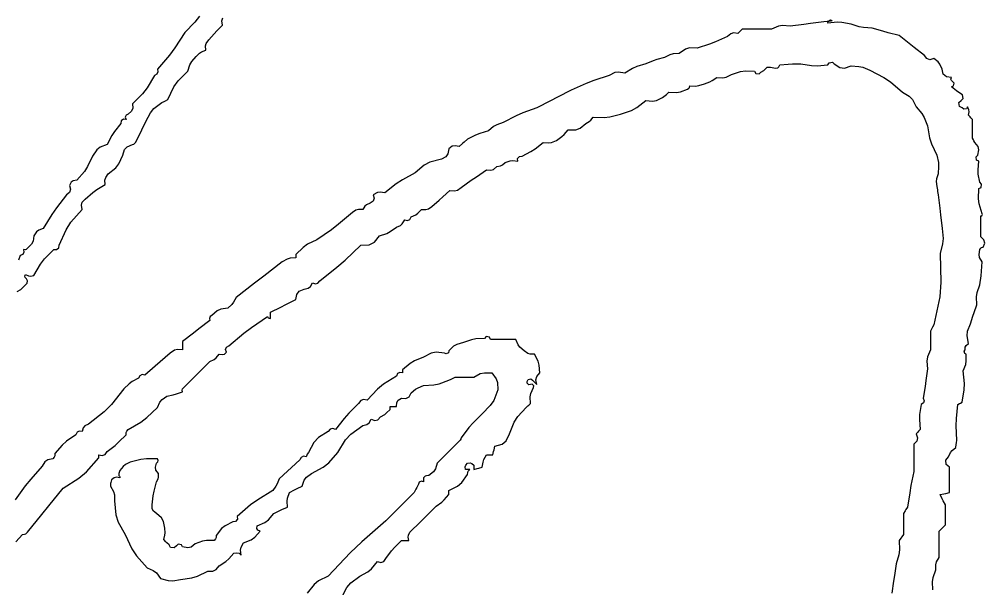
# Model space of a CAD drawing. Header units: inches. Extents: x 0 to 508000, y 0 to 738838.
# Drawn here: x 506997.8 to 507120.5, y 201696.5 to 201768.9 of the extents above; entities that cross this region are included whole.
import ezdxf

# ---------------------------------------------------------------- set-up
doc = ezdxf.new("R2010")
doc.units = ezdxf.units.IN
doc.header["$LTSCALE"] = 1000
doc.header["$MEASUREMENT"] = 0
doc.layers.get('0').update_dxf_attribs({"true_color": 0xffffff})
doc.layers.add('TK-TEXT', color=4, linetype='Continuous', true_color=0x00ffff)

# ---------------------------------------------------------------- blocks, each defined once
blk = doc.blocks.new('A$C4E5A0049')
at = {"lineweight": -3}
for p, q in [((23.4319, 14.4939), (23.4026, 14.4529)), ((23.5812, 14.4626), (23.5868, 14.4815)), ((27.6013, 14.4601), (27.617, 14.468)), ((27.617, 14.468), (27.6277, 14.4616)), ((23.4026, 14.4529), (23.3351, 14.3852)), ((23.5478, 14.3961), (23.5851, 14.4338)), ((23.5851, 14.4338), (23.5812, 14.4626)), ((27.0304, 14.4061), (27.0192, 14.3949)), ((27.1082, 14.4061), (27.0304, 14.4061)), ((27.147, 14.4061), (27.1082, 14.4061)), ((27.2248, 14.4061), (27.147, 14.4061)), ((27.2714, 14.4261), (27.2248, 14.4061)), ((27.2993, 14.4307), (27.2714, 14.4261)), ((27.3499, 14.4269), (27.2993, 14.4307)), ((27.4388, 14.438), (27.3499, 14.4269)), ((27.4832, 14.4436), (27.4388, 14.438)), ((27.5721, 14.4547), (27.4832, 14.4436)), ((27.5944, 14.4575), (27.5721, 14.4547)), ((27.6055, 14.4588), (27.5944, 14.4575)), ((27.5999, 14.4477), (27.6013, 14.4601)), ((27.6609, 14.4532), (27.5999, 14.4477)), ((27.6277, 14.4616), (27.6055, 14.4588)), ((27.6926, 14.4518), (27.6609, 14.4532)), ((27.7527, 14.4408), (27.6926, 14.4518)), ((27.8066, 14.4232), (27.7527, 14.4408)), ((27.8352, 14.4175), (27.8066, 14.4232)), ((27.8917, 14.413), (27.8352, 14.4175)), ((27.9637, 14.393), (27.8917, 14.413)), ((23.3351, 14.3852), (23.2702, 14.2829)), ((23.4948, 14.3366), (23.5297, 14.3766)), ((23.5297, 14.3766), (23.5478, 14.3961)), ((26.9331, 14.3574), (26.854, 14.3233)), ((26.9549, 14.3766), (26.9331, 14.3574)), ((26.9738, 14.3822), (26.9549, 14.3766)), ((27.0026, 14.3783), (26.9738, 14.3822)), ((27.0137, 14.3894), (27.0026, 14.3783)), ((27.0192, 14.3949), (27.0137, 14.3894)), ((27.9999, 14.3832), (27.9637, 14.393)), ((28.0723, 14.3644), (27.9999, 14.3832)), ((28.1389, 14.3116), (28.0723, 14.3644)), ((23.2702, 14.2829), (23.2337, 14.2338)), ((23.4731, 14.2961), (23.4781, 14.3129)), ((23.474, 14.2671), (23.4731, 14.2961)), ((23.4781, 14.3129), (23.4948, 14.3366)), ((26.6543, 14.274), (26.6136, 14.2463)), ((26.6825, 14.2823), (26.6543, 14.274)), ((26.7317, 14.281), (26.6825, 14.2823)), ((26.8135, 14.3079), (26.7317, 14.281)), ((26.854, 14.3233), (26.8135, 14.3079)), ((28.1723, 14.2852), (28.1389, 14.3116)), ((28.239, 14.2324), (28.1723, 14.2852)), ((23.2337, 14.2338), (23.1545, 14.1421)), ((23.3812, 14.1925), (23.4115, 14.2255)), ((23.4115, 14.2255), (23.4324, 14.247)), ((23.4324, 14.247), (23.446, 14.2561)), ((23.446, 14.2561), (23.474, 14.2671)), ((26.5163, 14.2185), (26.4654, 14.205)), ((26.5521, 14.2375), (26.5163, 14.2185)), ((26.5732, 14.2435), (26.5521, 14.2375)), ((26.6136, 14.2463), (26.5732, 14.2435)), ((28.2549, 14.2114), (28.239, 14.2324)), ((28.2761, 14.2043), (28.2549, 14.2114)), ((28.3015, 14.2116), (28.2761, 14.2043)), ((28.3293, 14.1894), (28.3015, 14.2116)), ((23.3559, 14.1282), (23.3689, 14.1711)), ((23.3689, 14.1711), (23.3812, 14.1925)), ((26.3045, 14.1459), (26.2524, 14.1143)), ((26.3331, 14.1588), (26.3045, 14.1459)), ((26.3913, 14.1768), (26.3331, 14.1588)), ((26.4402, 14.1966), (26.3913, 14.1768)), ((26.4654, 14.205), (26.4402, 14.1966)), ((27.1822, 14.1402), (27.1971, 14.156)), ((27.1971, 14.156), (27.2194, 14.1545)), ((27.2194, 14.1545), (27.2306, 14.1531)), ((27.2306, 14.1531), (27.2526, 14.1491)), ((27.2526, 14.1491), (27.2663, 14.1516)), ((27.2663, 14.1516), (27.2742, 14.1575)), ((27.2742, 14.1575), (27.2804, 14.1699)), ((27.2804, 14.1699), (27.3358, 14.1751)), ((27.3358, 14.1751), (27.3637, 14.1765)), ((27.3637, 14.1765), (27.4193, 14.1768)), ((27.4193, 14.1768), (27.4907, 14.1655)), ((27.4907, 14.1655), (27.5279, 14.1641)), ((27.5279, 14.1641), (27.5999, 14.1699)), ((27.5999, 14.1699), (27.6081, 14.1847)), ((27.6081, 14.1847), (27.6291, 14.1882)), ((27.6291, 14.1882), (27.6416, 14.1768)), ((27.6416, 14.1768), (27.6795, 14.153)), ((27.6795, 14.153), (27.7101, 14.1492)), ((27.7101, 14.1492), (27.7527, 14.1629)), ((27.7527, 14.1629), (27.8039, 14.1601)), ((27.8039, 14.1601), (27.8302, 14.1542)), ((27.8302, 14.1542), (27.8778, 14.1352)), ((28.3415, 14.1741), (28.3293, 14.1894)), ((28.357, 14.1421), (28.3415, 14.1741)), ((23.1336, 14.1004), (23.0861, 14.0181)), ((23.1502, 14.1089), (23.1336, 14.1004)), ((23.1577, 14.1237), (23.1502, 14.1089)), ((23.1545, 14.1421), (23.1577, 14.1237)), ((23.2906, 14.0638), (23.3559, 14.1282)), ((26.1482, 14.1004), (26.0466, 14.066)), ((26.1861, 14.1186), (26.1482, 14.1004)), ((26.211, 14.1219), (26.1861, 14.1186)), ((26.2524, 14.1143), (26.211, 14.1219)), ((26.8328, 14.0656), (26.8637, 14.0865)), ((26.8637, 14.0865), (26.9034, 14.0847)), ((26.9034, 14.0847), (26.9254, 14.0894)), ((26.9254, 14.0894), (26.9609, 14.1074)), ((26.9609, 14.1074), (27.0199, 14.1255)), ((27.0199, 14.1255), (27.052, 14.1299)), ((27.052, 14.1299), (27.1137, 14.1282)), ((27.1137, 14.1282), (27.1217, 14.1133)), ((27.1217, 14.1133), (27.143, 14.1098)), ((27.143, 14.1098), (27.1554, 14.1213)), ((27.1554, 14.1213), (27.1736, 14.1331)), ((27.1736, 14.1331), (27.1822, 14.1402)), ((27.8778, 14.1352), (27.9702, 14.0874)), ((27.9702, 14.0874), (28.0145, 14.0574)), ((28.3646, 14.1095), (28.357, 14.1421)), ((28.3863, 14.0903), (28.3646, 14.1095)), ((28.4196, 14.0865), (28.3863, 14.0903)), ((28.4152, 14.0759), (28.4196, 14.0865)), ((23.0861, 14.0181), (23.0558, 13.9792)), ((23.2239, 13.9407), (23.2625, 14.0239)), ((23.2625, 14.0239), (23.2906, 14.0638)), ((25.9964, 14.0465), (25.8982, 14.0032)), ((26.0466, 14.066), (25.9964, 14.0465)), ((26.6778, 14.0152), (26.6817, 14.021)), ((26.6817, 14.021), (26.6831, 14.031)), ((26.6831, 14.031), (26.7223, 14.0295)), ((26.7223, 14.0295), (26.743, 14.0324)), ((26.743, 14.0324), (26.7803, 14.0449)), ((26.7803, 14.0449), (26.8156, 14.0569)), ((26.8156, 14.0569), (26.8328, 14.0656)), ((28.0145, 14.0574), (28.0931, 13.9893)), ((28.4177, 14.0661), (28.4152, 14.0759)), ((28.4265, 14.0588), (28.4177, 14.0661)), ((28.4196, 14.024), (28.4323, 14.0303)), ((28.4408, 14.0061), (28.4196, 14.024)), ((28.4358, 14.0481), (28.4265, 14.0588)), ((28.4323, 14.0303), (28.4358, 14.0481)), ((23.0558, 13.9792), (22.9878, 13.9129)), ((25.8062, 13.9565), (25.7604, 13.9328)), ((25.8982, 14.0032), (25.8062, 13.9565)), ((26.4618, 13.9347), (26.5025, 13.9546)), ((26.5025, 13.9546), (26.5207, 13.9664)), ((26.5207, 13.9664), (26.5293, 13.9735)), ((26.5293, 13.9735), (26.5441, 13.9893)), ((26.5441, 13.9893), (26.5948, 13.9877)), ((26.5948, 13.9877), (26.6217, 13.9922)), ((26.6217, 13.9922), (26.6692, 14.0101)), ((26.6692, 14.0101), (26.6778, 14.0152)), ((28.0931, 13.9893), (28.1391, 13.9627)), ((28.1391, 13.9627), (28.1603, 13.9399)), ((28.452, 13.9977), (28.4408, 14.0061)), ((28.4751, 13.9824), (28.452, 13.9977)), ((28.4922, 13.9726), (28.4751, 13.9824)), ((28.4957, 13.9479), (28.4922, 13.9726)), ((22.9878, 13.9129), (22.9899, 13.883)), ((23.1305, 13.8803), (23.1823, 13.9198)), ((23.1823, 13.9198), (23.1989, 13.9282)), ((23.1989, 13.9282), (23.2073, 13.9323)), ((23.2073, 13.9323), (23.2239, 13.9407)), ((25.7604, 13.9328), (25.6689, 13.8851)), ((26.3315, 13.8871), (26.3913, 13.9337)), ((26.3913, 13.9337), (26.4364, 13.9299)), ((26.4364, 13.9299), (26.4618, 13.9347)), ((28.1603, 13.9399), (28.1834, 13.8921)), ((28.1834, 13.8921), (28.2218, 13.8477)), ((28.4682, 13.9198), (28.4821, 13.9337)), ((28.4718, 13.8945), (28.4682, 13.9198)), ((28.489, 13.8851), (28.4718, 13.8945)), ((28.4821, 13.9337), (28.4957, 13.9479)), ((28.5238, 13.8921), (28.5175, 13.8794)), ((28.5334, 13.8719), (28.5238, 13.8921)), ((22.9464, 13.8371), (22.9406, 13.8226)), ((22.96, 13.8434), (22.9464, 13.8371)), ((22.9821, 13.8636), (22.96, 13.8434)), ((22.9899, 13.883), (22.9821, 13.8636)), ((23.0781, 13.7948), (23.1076, 13.8528)), ((23.1076, 13.8528), (23.1305, 13.8803)), ((25.5324, 13.8333), (25.4467, 13.7879)), ((25.5774, 13.8529), (25.5324, 13.8333)), ((25.6689, 13.8851), (25.5774, 13.8529)), ((26.1167, 13.8212), (26.1541, 13.8255)), ((26.1541, 13.8255), (26.2246, 13.8434)), ((26.2246, 13.8434), (26.2964, 13.868)), ((26.2964, 13.868), (26.3315, 13.8871)), ((28.2218, 13.8477), (28.2379, 13.8214)), ((28.4997, 13.8758), (28.489, 13.8851)), ((28.5175, 13.8794), (28.4997, 13.8758)), ((28.5307, 13.8365), (28.5351, 13.8584)), ((28.5418, 13.8254), (28.5307, 13.8365)), ((28.5351, 13.8584), (28.5334, 13.8719)), ((28.5474, 13.8198), (28.5418, 13.8254)), ((22.9114, 13.7809), (22.8697, 13.7294)), ((22.9132, 13.7986), (22.9114, 13.7809)), ((22.9284, 13.8108), (22.9132, 13.7986)), ((22.9461, 13.8087), (22.9284, 13.8108)), ((22.9406, 13.8226), (22.9461, 13.8087)), ((23.0503, 13.7392), (23.0781, 13.7948)), ((25.3832, 13.7617), (25.3494, 13.7323)), ((25.4042, 13.7737), (25.3832, 13.7617)), ((25.4467, 13.7879), (25.4042, 13.7737)), ((25.956, 13.75), (25.9954, 13.7809)), ((25.9954, 13.7809), (26.0167, 13.7952)), ((26.0167, 13.7952), (26.0267, 13.8037)), ((26.0267, 13.8037), (26.044, 13.8226)), ((26.044, 13.8226), (26.1167, 13.8212)), ((28.2379, 13.8214), (28.2598, 13.767)), ((28.2598, 13.767), (28.274, 13.6866)), ((28.5585, 13.8087), (28.5474, 13.8198)), ((28.5585, 13.7587), (28.5585, 13.8087)), ((22.8513, 13.701), (22.8211, 13.642)), ((22.8697, 13.7294), (22.8513, 13.701)), ((23.0086, 13.6559), (23.0364, 13.7115)), ((23.0364, 13.7115), (23.0503, 13.7392)), ((25.2635, 13.7045), (25.2105, 13.6767)), ((25.2919, 13.7159), (25.2635, 13.7045)), ((25.3494, 13.7323), (25.2919, 13.7159)), ((25.8342, 13.6943), (25.8498, 13.7085)), ((25.8498, 13.7085), (25.8773, 13.7392)), ((25.8773, 13.7392), (25.9274, 13.7399)), ((25.9274, 13.7399), (25.956, 13.75)), ((28.5585, 13.7337), (28.5585, 13.7587)), ((28.5585, 13.6837), (28.5585, 13.7337)), ((22.8211, 13.642), (22.7748, 13.6245)), ((22.9531, 13.628), (22.9878, 13.642)), ((22.9878, 13.642), (22.9971, 13.6455)), ((22.9971, 13.6455), (23.0017, 13.6486)), ((23.0017, 13.6486), (23.0086, 13.6559)), ((25.1274, 13.6346), (25.1084, 13.6308)), ((25.1549, 13.6281), (25.1274, 13.6346)), ((25.1759, 13.6489), (25.1549, 13.6281)), ((25.1871, 13.6587), (25.1759, 13.6489)), ((25.2105, 13.6767), (25.1871, 13.6587)), ((25.6592, 13.6141), (25.7106, 13.6559)), ((25.7106, 13.6559), (25.747, 13.6527)), ((25.747, 13.6527), (25.7672, 13.6558)), ((25.7672, 13.6558), (25.8009, 13.6698)), ((25.8009, 13.6698), (25.8342, 13.6943)), ((28.274, 13.6866), (28.287, 13.6462)), ((28.287, 13.6462), (28.3223, 13.5725)), ((28.564, 13.6726), (28.5585, 13.6837)), ((28.5668, 13.667), (28.564, 13.6726)), ((28.5724, 13.6559), (28.5668, 13.667)), ((28.595, 13.63), (28.5724, 13.6559)), ((22.7518, 13.6064), (22.7238, 13.5656)), ((22.7748, 13.6245), (22.7518, 13.6064)), ((22.8986, 13.5151), (22.9253, 13.5725)), ((22.9253, 13.5725), (22.9356, 13.6085)), ((22.9356, 13.6085), (22.9531, 13.628)), ((25.0797, 13.5808), (25.0663, 13.5616)), ((25.0855, 13.6142), (25.0797, 13.5808)), ((25.1084, 13.6308), (25.0855, 13.6142)), ((25.5717, 13.5656), (25.6308, 13.5956)), ((25.6308, 13.5956), (25.6592, 13.6141)), ((28.3223, 13.5725), (28.3318, 13.5233)), ((28.5817, 13.5602), (28.5932, 13.5725)), ((28.5932, 13.5725), (28.601, 13.606)), ((28.601, 13.606), (28.595, 13.63)), ((22.7238, 13.5656), (22.6911, 13.4967)), ((22.8772, 13.4875), (22.8986, 13.5151)), ((24.922, 13.5061), (24.8632, 13.4545)), ((24.9608, 13.5263), (24.922, 13.5061)), ((25.0368, 13.5448), (24.9608, 13.5263)), ((25.0663, 13.5616), (25.0368, 13.5448)), ((25.4295, 13.5004), (25.4424, 13.5069)), ((25.4424, 13.5069), (25.4606, 13.5239)), ((25.4606, 13.5239), (25.4922, 13.5346)), ((25.4922, 13.5346), (25.5109, 13.5362)), ((25.5109, 13.5362), (25.5439, 13.5309)), ((25.5418, 13.5485), (25.554, 13.5638)), ((25.5439, 13.5309), (25.5418, 13.5485)), ((25.554, 13.5638), (25.5717, 13.5656)), ((28.3318, 13.5233), (28.3332, 13.4974)), ((28.5853, 13.5388), (28.5817, 13.5602)), ((28.6002, 13.5309), (28.5853, 13.5388)), ((28.5946, 13.4755), (28.6002, 13.5309)), ((22.6695, 13.4636), (22.6196, 13.4058)), ((22.6911, 13.4967), (22.6695, 13.4636)), ((22.8113, 13.4238), (22.828, 13.4475)), ((22.828, 13.4475), (22.8772, 13.4875)), ((24.8632, 13.4545), (24.7783, 13.409)), ((25.2684, 13.4286), (25.3355, 13.4753)), ((25.3355, 13.4753), (25.3643, 13.4713)), ((25.3643, 13.4713), (25.3832, 13.477)), ((25.3832, 13.477), (25.405, 13.4961)), ((25.405, 13.4961), (25.4295, 13.5004)), ((28.3293, 13.4475), (28.3186, 13.4158)), ((28.3332, 13.4974), (28.3293, 13.4475)), ((28.5961, 13.4465), (28.5946, 13.4755)), ((28.6071, 13.3919), (28.5961, 13.4465)), ((22.5828, 13.3919), (22.571, 13.3711)), ((22.5961, 13.4014), (22.5828, 13.3919)), ((22.6196, 13.4058), (22.5961, 13.4014)), ((22.7516, 13.3432), (22.8072, 13.378)), ((22.8063, 13.407), (22.8113, 13.4238)), ((22.8072, 13.378), (22.8063, 13.407)), ((24.7374, 13.3822), (24.6618, 13.3225)), ((24.7783, 13.409), (24.7374, 13.3822)), ((25.1688, 13.3572), (25.2351, 13.405)), ((25.2351, 13.405), (25.2684, 13.4286)), ((28.3186, 13.4158), (28.317, 13.3972)), ((28.317, 13.3972), (28.3223, 13.3642)), ((28.6186, 13.3796), (28.6071, 13.3919)), ((28.6151, 13.3582), (28.6186, 13.3796)), ((22.5712, 13.3245), (22.5502, 13.3086)), ((22.571, 13.3711), (22.5782, 13.3458)), ((22.5782, 13.3458), (22.5712, 13.3245)), ((22.6752, 13.2808), (22.7249, 13.3236)), ((22.7249, 13.3236), (22.7516, 13.3432)), ((24.6126, 13.3236), (24.5854, 13.3086)), ((24.631, 13.3269), (24.6126, 13.3236)), ((24.6618, 13.3225), (24.631, 13.3269)), ((25.0453, 13.2945), (25.0924, 13.3364)), ((25.0924, 13.3364), (25.124, 13.3345)), ((25.124, 13.3345), (25.1425, 13.3395)), ((25.1425, 13.3395), (25.1688, 13.3572)), ((28.3223, 13.3642), (28.3251, 13.3419)), ((28.3251, 13.3419), (28.3265, 13.3308)), ((28.3265, 13.3308), (28.3293, 13.3086)), ((28.5974, 13.2831), (28.6002, 13.3503)), ((28.6002, 13.3503), (28.6151, 13.3582)), ((22.5502, 13.3086), (22.485, 13.2226)), ((22.6504, 13.2401), (22.6561, 13.259)), ((22.6561, 13.259), (22.6752, 13.2808)), ((24.5645, 13.253), (24.5408, 13.2434)), ((24.584, 13.2666), (24.5645, 13.253)), ((24.5912, 13.2856), (24.584, 13.2666)), ((24.5854, 13.3086), (24.5912, 13.2856)), ((24.9743, 13.2322), (25.0217, 13.2737)), ((25.0217, 13.2737), (25.0453, 13.2945)), ((28.3293, 13.3086), (28.3404, 13.2197)), ((28.6018, 13.248), (28.5974, 13.2831)), ((22.485, 13.2226), (22.4543, 13.1779)), ((22.5799, 13.127), (22.6544, 13.2113)), ((22.6544, 13.2113), (22.6504, 13.2401)), ((24.4464, 13.1905), (24.3555, 13.1139)), ((24.4702, 13.2072), (24.4464, 13.1905)), ((24.4869, 13.2122), (24.4702, 13.2072)), ((24.5159, 13.2113), (24.4869, 13.2122)), ((24.529, 13.2334), (24.5159, 13.2113)), ((24.5408, 13.2434), (24.529, 13.2334)), ((24.8665, 13.1764), (24.8814, 13.1868)), ((24.8814, 13.1868), (24.9049, 13.2113)), ((24.9049, 13.2113), (24.9339, 13.2105)), ((24.9339, 13.2105), (24.9506, 13.2155)), ((24.9506, 13.2155), (24.9743, 13.2322)), ((28.3404, 13.2197), (28.3459, 13.1752)), ((28.621, 13.1836), (28.6018, 13.248)), ((22.4543, 13.1779), (22.3974, 13.0863)), ((22.548, 13.0777), (22.5799, 13.127)), ((24.7772, 13.1174), (24.7937, 13.1419)), ((24.7937, 13.1419), (24.8121, 13.1387)), ((24.8121, 13.1387), (24.8269, 13.1461)), ((24.8269, 13.1461), (24.8354, 13.1627)), ((24.8354, 13.1627), (24.8665, 13.1764)), ((28.3459, 13.1752), (28.357, 13.0863)), ((28.614, 13.1697), (28.6202, 13.1704)), ((28.614, 13.1141), (28.614, 13.1697)), ((28.6202, 13.1704), (28.6241, 13.1782)), ((28.6241, 13.1782), (28.621, 13.1836)), ((22.3528, 13.0638), (22.3348, 13.0377)), ((22.3676, 13.0754), (22.3528, 13.0638)), ((22.3974, 13.0863), (22.3676, 13.0754)), ((22.5015, 12.9752), (22.548, 13.0777)), ((24.3081, 13.0776), (24.2103, 13.0099)), ((24.3555, 13.1139), (24.3081, 13.0776)), ((24.6743, 13.053), (24.6975, 13.0646)), ((24.6975, 13.0646), (24.7382, 13.0933)), ((24.7382, 13.0933), (24.7646, 13.1064)), ((24.7646, 13.1064), (24.7772, 13.1174)), ((28.357, 13.0863), (28.3626, 13.0196)), ((28.614, 13.0863), (28.614, 13.1141)), ((28.614, 13.0307), (28.614, 13.0863)), ((22.3291, 13.0009), (22.3192, 12.9811)), ((22.3348, 13.0377), (22.3291, 13.0009)), ((24.2103, 13.0099), (24.1491, 12.9806)), ((24.5579, 12.9767), (24.5923, 12.9939)), ((24.5923, 12.9939), (24.627, 13.0377)), ((24.627, 13.0377), (24.6743, 13.053)), ((28.3626, 13.0196), (28.3596, 12.9845)), ((28.6342, 13.0108), (28.614, 13.0307)), ((28.6388, 12.9874), (28.6342, 13.0108)), ((22.2765, 12.9448), (22.2654, 12.9474)), ((22.2654, 12.9474), (22.2686, 12.929)), ((22.2846, 12.9468), (22.2765, 12.9448)), ((22.2932, 12.9543), (22.2846, 12.9468)), ((22.3192, 12.9811), (22.2932, 12.9543)), ((22.4061, 12.8848), (22.4668, 12.9474)), ((22.4668, 12.9474), (22.4845, 12.9456)), ((22.4845, 12.9456), (22.4994, 12.9575)), ((22.4994, 12.9575), (22.5015, 12.9752)), ((24.1198, 12.9601), (24.0713, 12.9127)), ((24.1491, 12.9806), (24.1198, 12.9601)), ((24.3982, 12.8758), (24.502, 12.9752)), ((24.502, 12.9752), (24.5579, 12.9767)), ((28.3596, 12.9845), (28.3432, 12.9196)), ((28.6018, 12.914), (28.6071, 12.9474)), ((28.6071, 12.9474), (28.6122, 12.956)), ((28.6122, 12.956), (28.618, 12.9599)), ((28.618, 12.9599), (28.6279, 12.9613)), ((28.6279, 12.9613), (28.6388, 12.9874)), ((22.2445, 12.9057), (22.232, 12.8746)), ((22.2611, 12.9142), (22.2445, 12.9057)), ((22.2686, 12.929), (22.2611, 12.9142)), ((22.3789, 12.849), (22.4061, 12.8848)), ((24.014, 12.8825), (23.981, 12.864)), ((24.0337, 12.8885), (24.014, 12.8825)), ((24.0713, 12.8918), (24.0337, 12.8885)), ((24.0713, 12.9127), (24.0713, 12.9043)), ((24.0713, 12.9043), (24.0713, 12.9002)), ((24.0713, 12.9002), (24.0713, 12.8918)), ((24.3438, 12.8283), (24.3982, 12.8758)), ((28.3432, 12.9196), (28.3491, 12.73)), ((28.6052, 12.8939), (28.6018, 12.914)), ((28.621, 12.864), (28.6052, 12.8939)), ((22.3348, 12.7737), (22.3789, 12.849)), ((23.981, 12.864), (23.8589, 12.7694)), ((24.2311, 12.739), (24.3438, 12.8283)), ((28.6153, 12.7721), (28.6181, 12.8027)), ((28.6181, 12.8027), (28.621, 12.864)), ((22.2749, 12.7701), (22.2793, 12.7807)), ((22.2774, 12.7602), (22.2749, 12.7701)), ((22.2862, 12.7529), (22.2774, 12.7602)), ((22.2793, 12.7807), (22.2995, 12.771)), ((22.2936, 12.7377), (22.2862, 12.7529)), ((22.2912, 12.7232), (22.2936, 12.7377)), ((22.2995, 12.771), (22.3129, 12.7693)), ((22.3129, 12.7693), (22.3348, 12.7737)), ((23.8589, 12.7694), (23.7978, 12.7222)), ((24.2184, 12.7232), (24.2311, 12.739)), ((28.6071, 12.7112), (28.6153, 12.7721)), ((22.2251, 12.6689), (22.2484, 12.6806)), ((22.2484, 12.6806), (22.2793, 12.7112)), ((22.2793, 12.7112), (22.2912, 12.7232)), ((23.7978, 12.7222), (23.6754, 12.6279)), ((24.0944, 12.6691), (24.1269, 12.6834)), ((24.1269, 12.6834), (24.1541, 12.6891)), ((24.1541, 12.6891), (24.1694, 12.7006)), ((24.1694, 12.7006), (24.1825, 12.7251)), ((24.1825, 12.7251), (24.2016, 12.7184)), ((24.2016, 12.7184), (24.2184, 12.7232)), ((28.3491, 12.73), (28.3405, 12.6329)), ((28.5886, 12.6611), (28.6071, 12.7112)), ((23.6754, 12.6279), (23.6586, 12.5965)), ((24.0046, 12.5807), (24.0713, 12.614)), ((24.0713, 12.614), (24.0782, 12.6489)), ((24.0782, 12.6489), (24.0944, 12.6691)), ((28.3405, 12.6329), (28.3015, 12.4473)), ((28.5841, 12.6327), (28.5886, 12.6611)), ((28.5863, 12.5793), (28.5841, 12.6327)), ((23.5746, 12.5502), (23.551, 12.5392)), ((23.6199, 12.5584), (23.5746, 12.5502)), ((23.6467, 12.5817), (23.6199, 12.5584)), ((23.6586, 12.5965), (23.6467, 12.5817)), ((23.9046, 12.5306), (23.9713, 12.5641)), ((23.9713, 12.5641), (24.0046, 12.5807)), ((28.5696, 12.5292), (28.5863, 12.5793)), ((23.5032, 12.5016), (23.4984, 12.4896)), ((23.4984, 12.4896), (23.5018, 12.4751)), ((23.5157, 12.5098), (23.5032, 12.5016)), ((23.551, 12.5392), (23.5157, 12.5098)), ((23.7777, 12.4296), (23.8838, 12.5028)), ((23.8838, 12.5028), (23.8889, 12.4942)), ((23.8889, 12.4942), (23.8947, 12.4903)), ((23.8947, 12.4903), (23.9046, 12.489)), ((23.9046, 12.514), (23.9046, 12.5306)), ((23.9046, 12.5056), (23.9046, 12.514)), ((23.9046, 12.489), (23.9046, 12.5056)), ((28.5446, 12.4542), (28.5613, 12.5042)), ((28.5613, 12.5042), (28.5696, 12.5292)), ((23.4291, 12.4201), (23.393, 12.3923)), ((23.5018, 12.4751), (23.4291, 12.4201)), ((23.7261, 12.3906), (23.7777, 12.4296)), ((28.289, 12.4223), (28.2806, 12.4056)), ((28.2931, 12.4306), (28.289, 12.4223)), ((28.3015, 12.4473), (28.2931, 12.4306)), ((28.525, 12.4049), (28.5446, 12.4542)), ((23.393, 12.3923), (23.3212, 12.3361)), ((23.6268, 12.3084), (23.7261, 12.3906)), ((25.265, 12.3543), (25.236, 12.3485)), ((25.3216, 12.357), (25.265, 12.3543)), ((25.334, 12.3685), (25.3216, 12.357)), ((25.3553, 12.3649), (25.334, 12.3685)), ((25.3633, 12.35), (25.3553, 12.3649)), ((28.2806, 12.4056), (28.2806, 12.3556)), ((28.2806, 12.3556), (28.2806, 12.3306)), ((28.5218, 12.3746), (28.525, 12.4049)), ((28.5307, 12.3223), (28.5218, 12.3746)), ((23.3212, 12.3361), (23.3212, 12.3139)), ((23.3212, 12.3139), (23.3212, 12.3028)), ((23.3212, 12.3028), (23.3212, 12.2806)), ((23.6056, 12.2827), (23.6114, 12.2999)), ((23.6114, 12.2999), (23.6268, 12.3084)), ((25.1179, 12.3045), (25.0855, 12.2736)), ((25.1396, 12.317), (25.1179, 12.3045)), ((25.1827, 12.3292), (25.1396, 12.317)), ((25.236, 12.3485), (25.1827, 12.3292)), ((25.43, 12.35), (25.3633, 12.35)), ((25.4633, 12.35), (25.43, 12.35)), ((25.53, 12.35), (25.4633, 12.35)), ((25.5448, 12.3152), (25.53, 12.35)), ((25.557, 12.2984), (25.5448, 12.3152)), ((25.5856, 12.2736), (25.557, 12.2984)), ((28.2806, 12.3306), (28.2806, 12.2806)), ((28.5099, 12.2806), (28.5104, 12.2992)), ((28.5104, 12.2992), (28.5161, 12.3106)), ((28.5161, 12.3106), (28.5307, 12.3223)), ((23.2378, 12.2597), (23.1714, 12.2011)), ((23.2667, 12.2783), (23.2378, 12.2597)), ((23.2869, 12.2834), (23.2667, 12.2783)), ((23.3212, 12.2806), (23.2869, 12.2834)), ((23.5305, 12.2175), (23.5443, 12.2282)), ((23.5443, 12.2282), (23.5643, 12.2528)), ((23.5643, 12.2528), (23.5843, 12.2495)), ((23.5843, 12.2495), (23.5977, 12.2534)), ((23.5977, 12.2534), (23.6129, 12.2667)), ((23.6129, 12.2667), (23.6056, 12.2827)), ((24.9188, 12.232), (24.8582, 12.209)), ((24.9684, 12.2592), (24.9188, 12.232)), ((25.0013, 12.2658), (24.9684, 12.2592)), ((25.0577, 12.2597), (25.0013, 12.2658)), ((25.0689, 12.2545), (25.0577, 12.2597)), ((25.0829, 12.2615), (25.0689, 12.2545)), ((25.0855, 12.2736), (25.0829, 12.2615)), ((25.6093, 12.2569), (25.5856, 12.2736)), ((25.626, 12.2519), (25.6093, 12.2569)), ((25.655, 12.2528), (25.626, 12.2519)), ((25.6777, 12.2061), (25.655, 12.2528)), ((28.2607, 12.2339), (28.2561, 12.2061)), ((28.2806, 12.2806), (28.2607, 12.2339)), ((28.5022, 12.272), (28.5099, 12.2806)), ((28.5061, 12.2568), (28.5022, 12.272)), ((28.5168, 12.2528), (28.5061, 12.2568)), ((28.5171, 12.2076), (28.5168, 12.2528)), ((23.1381, 12.1719), (23.0711, 12.1139)), ((23.1714, 12.2011), (23.1381, 12.1719)), ((23.4323, 12.1347), (23.5018, 12.2042)), ((23.5018, 12.2042), (23.5305, 12.2175)), ((24.8286, 12.1913), (24.7798, 12.1486)), ((24.8582, 12.209), (24.8286, 12.1913)), ((25.6851, 12.1795), (25.6777, 12.2061)), ((25.6898, 12.1278), (25.6851, 12.1795)), ((28.2561, 12.2061), (28.2598, 12.1555)), ((28.496, 12.1417), (28.5127, 12.1837)), ((28.5127, 12.1837), (28.5171, 12.2076)), ((23.0379, 12.1096), (23.0294, 12.093)), ((23.0528, 12.1171), (23.0379, 12.1096)), ((23.0711, 12.1139), (23.0528, 12.1171)), ((23.3281, 12.0305), (23.3976, 12.1)), ((23.3976, 12.1), (23.4323, 12.1347)), ((24.7382, 12.1069), (24.6533, 12.0527)), ((24.7466, 12.1235), (24.7382, 12.1069)), ((24.7615, 12.1309), (24.7466, 12.1235)), ((24.7798, 12.1278), (24.7615, 12.1309)), ((24.7798, 12.1486), (24.7798, 12.1403)), ((24.7798, 12.1403), (24.7798, 12.1361)), ((24.7798, 12.1361), (24.7798, 12.1278)), ((25.1105, 12.0916), (25.1271, 12.1)), ((25.1271, 12.1), (25.1772, 12.1)), ((25.1772, 12.1), (25.2022, 12.1)), ((25.2022, 12.1), (25.2522, 12.1)), ((25.2522, 12.1), (25.2947, 12.1234)), ((25.2947, 12.1234), (25.3218, 12.1297)), ((25.3218, 12.1297), (25.3703, 12.1278)), ((25.3703, 12.1278), (25.3988, 12.0898)), ((25.6637, 12.0826), (25.6694, 12.1035)), ((25.6694, 12.1035), (25.6898, 12.1278)), ((28.2598, 12.1555), (28.2487, 12.0778)), ((28.5045, 12.0587), (28.496, 12.1417)), ((22.9666, 12.0568), (22.9322, 12.0236)), ((22.9869, 12.0713), (22.9666, 12.0568)), ((23.0294, 12.093), (22.9869, 12.0713)), ((24.6533, 12.0527), (24.6133, 12.0199)), ((24.8829, 12.0302), (24.9188, 12.0444)), ((24.9188, 12.0444), (24.9868, 12.0483)), ((24.9868, 12.0483), (25.0216, 12.0556)), ((25.0216, 12.0556), (25.0855, 12.0791)), ((25.0855, 12.0791), (25.1021, 12.0875)), ((25.1021, 12.0875), (25.1105, 12.0916)), ((25.3988, 12.0898), (25.4085, 12.064)), ((25.4085, 12.064), (25.4119, 12.0166)), ((25.6047, 12.0605), (25.6064, 12.0722)), ((25.6156, 12.0496), (25.6047, 12.0605)), ((25.6064, 12.0722), (25.6128, 12.0848)), ((25.6128, 12.0848), (25.6304, 12.0884)), ((25.6273, 12.0514), (25.6156, 12.0496)), ((25.6389, 12.0531), (25.6273, 12.0514)), ((25.6304, 12.0884), (25.6412, 12.0791)), ((25.6498, 12.0422), (25.6389, 12.0531)), ((25.6412, 12.0791), (25.6523, 12.068)), ((25.6481, 12.0305), (25.6498, 12.0422)), ((25.6523, 12.068), (25.6578, 12.0625)), ((25.6578, 12.0625), (25.6689, 12.0514)), ((25.6689, 12.0514), (25.6637, 12.0826)), ((28.2431, 12.0389), (28.232, 11.9611)), ((28.2487, 12.0778), (28.2431, 12.0389)), ((28.5031, 12.0155), (28.5045, 12.0587)), ((22.9322, 12.0236), (22.8498, 11.9184)), ((23.1848, 11.9521), (23.217, 11.9749)), ((23.217, 11.9749), (23.2593, 11.9835)), ((23.2593, 11.9835), (23.2803, 11.9891)), ((23.2803, 11.9891), (23.3212, 12.0027)), ((23.3185, 12.0139), (23.3206, 12.0219)), ((23.3212, 12.0027), (23.3185, 12.0139)), ((23.3206, 12.0219), (23.3281, 12.0305)), ((24.6133, 12.0199), (24.5437, 11.9472)), ((24.8014, 11.9587), (24.8223, 11.9703)), ((24.8223, 11.9703), (24.8354, 11.9958)), ((24.8354, 11.9958), (24.8654, 12.0201)), ((24.8654, 12.0201), (24.8829, 12.0302)), ((25.4119, 12.0166), (25.3834, 11.9459)), ((25.6242, 11.9687), (25.629, 11.9926)), ((25.629, 11.9926), (25.6481, 12.0305)), ((28.489, 11.9333), (28.5031, 12.0155)), ((22.8498, 11.9184), (22.8012, 11.8698)), ((23.1545, 11.8985), (23.1705, 11.9347)), ((23.1705, 11.9347), (23.1848, 11.9521)), ((24.4881, 11.9263), (24.4228, 11.8608)), ((24.5016, 11.9458), (24.4881, 11.9263)), ((24.5207, 11.953), (24.5016, 11.9458)), ((24.5437, 11.9472), (24.5207, 11.953)), ((24.6965, 11.8972), (24.6965, 11.9055)), ((24.6965, 11.9055), (24.7132, 11.9055)), ((24.7132, 11.9055), (24.7215, 11.9055)), ((24.7215, 11.9055), (24.7382, 11.9055)), ((24.7382, 11.9055), (24.7405, 11.9316)), ((24.7405, 11.9316), (24.7505, 11.9475)), ((24.7505, 11.9475), (24.7729, 11.9611)), ((24.7729, 11.9611), (24.8014, 11.9587)), ((25.361, 11.9115), (25.3077, 11.8569)), ((25.3834, 11.9459), (25.361, 11.9115)), ((25.5995, 11.8985), (25.6106, 11.9097)), ((25.6106, 11.9097), (25.6161, 11.9152)), ((25.6161, 11.9152), (25.6273, 11.9263)), ((25.6273, 11.9263), (25.6242, 11.9687)), ((28.2181, 11.9194), (28.2073, 11.8535)), ((28.2322, 11.9298), (28.2181, 11.9194)), ((28.232, 11.9611), (28.237, 11.9442)), ((28.237, 11.9442), (28.2322, 11.9298)), ((28.4512, 11.8254), (28.4612, 11.9194)), ((28.4612, 11.9194), (28.4724, 11.9249)), ((28.4724, 11.9249), (28.4779, 11.9277)), ((28.4779, 11.9277), (28.489, 11.9333)), ((22.8012, 11.8698), (22.696, 11.7874)), ((23.0832, 11.8323), (23.1545, 11.8985)), ((24.4228, 11.8608), (24.392, 11.8258)), ((24.634, 11.836), (24.6607, 11.8531)), ((24.6607, 11.8531), (24.6734, 11.863)), ((24.6734, 11.863), (24.6965, 11.8847)), ((24.6965, 11.893), (24.6965, 11.8972)), ((24.6965, 11.8847), (24.6965, 11.893)), ((25.3077, 11.8569), (25.2468, 11.7981)), ((25.5432, 11.8382), (25.5995, 11.8985)), ((28.2073, 11.8535), (28.2058, 11.8192)), ((22.6726, 11.7771), (22.6609, 11.7635)), ((22.696, 11.7874), (22.6726, 11.7771)), ((22.96, 11.7527), (23.0435, 11.8025)), ((23.0435, 11.8025), (23.0832, 11.8323)), ((24.392, 11.8258), (24.3353, 11.7527)), ((24.4363, 11.7227), (24.5159, 11.7805)), ((24.5159, 11.7805), (24.5431, 11.7861)), ((24.5431, 11.7861), (24.5584, 11.7976)), ((24.5584, 11.7976), (24.5715, 11.8221)), ((24.5715, 11.8221), (24.5954, 11.813)), ((24.5954, 11.813), (24.6161, 11.8176)), ((24.6161, 11.8176), (24.634, 11.836)), ((25.2468, 11.7981), (25.2185, 11.7657)), ((25.4883, 11.7249), (25.5196, 11.8012)), ((25.5196, 11.8012), (25.5432, 11.8382)), ((28.2058, 11.8192), (28.2112, 11.7527)), ((28.4498, 11.7776), (28.4512, 11.8254)), ((28.4543, 11.6832), (28.4498, 11.7776)), ((22.6127, 11.7179), (22.5515, 11.675)), ((22.6212, 11.7345), (22.6127, 11.7179)), ((22.636, 11.742), (22.6212, 11.7345)), ((22.6544, 11.7388), (22.636, 11.742)), ((22.6609, 11.7635), (22.6544, 11.7388)), ((22.8989, 11.6705), (22.9461, 11.7179)), ((22.9461, 11.7179), (22.9471, 11.7329)), ((22.9471, 11.7329), (22.9504, 11.7412)), ((22.9504, 11.7412), (22.96, 11.7527)), ((24.2867, 11.7388), (24.2209, 11.6995)), ((24.2993, 11.7545), (24.2867, 11.7388)), ((24.3162, 11.7594), (24.2993, 11.7545)), ((24.3353, 11.7527), (24.3162, 11.7594)), ((24.4004, 11.6838), (24.4363, 11.7227)), ((25.2185, 11.7657), (25.1688, 11.6971)), ((25.467, 11.6783), (25.4883, 11.7249)), ((28.1945, 11.736), (28.1834, 11.7249)), ((28.1834, 11.7249), (28.1943, 11.6987)), ((28.2001, 11.7416), (28.1945, 11.736)), ((28.2112, 11.7527), (28.2001, 11.7416)), ((22.5229, 11.6493), (22.4738, 11.5929)), ((22.5515, 11.675), (22.5229, 11.6493)), ((22.8737, 11.6481), (22.8989, 11.6705)), ((24.1906, 11.6676), (24.1547, 11.5999)), ((24.2209, 11.6995), (24.1906, 11.6676)), ((24.3492, 11.5999), (24.4004, 11.6838)), ((25.1619, 11.6832), (25.1007, 11.6221)), ((25.1647, 11.6888), (25.1619, 11.6832)), ((25.166, 11.6916), (25.1647, 11.6888)), ((25.1688, 11.6971), (25.166, 11.6916)), ((25.3911, 11.6415), (25.4404, 11.6555)), ((25.4404, 11.6555), (25.467, 11.6783)), ((28.1896, 11.6754), (28.1695, 11.6554)), ((28.1695, 11.6554), (28.1695, 11.5832)), ((28.1943, 11.6987), (28.1896, 11.6754)), ((28.4473, 11.6346), (28.45, 11.6541)), ((28.45, 11.6541), (28.4514, 11.6638)), ((28.4514, 11.6638), (28.4543, 11.6832)), ((22.4738, 11.5929), (22.4728, 11.578)), ((22.7655, 11.5776), (22.7655, 11.586)), ((22.7655, 11.586), (22.7885, 11.5802)), ((22.7885, 11.5802), (22.8075, 11.5873)), ((22.8075, 11.5873), (22.8211, 11.6068)), ((22.8211, 11.6068), (22.8737, 11.6481)), ((24.1475, 11.5897), (24.1446, 11.5839)), ((24.1547, 11.5999), (24.1475, 11.5897)), ((24.2907, 11.5329), (24.3492, 11.5999)), ((25.0702, 11.5915), (25.0091, 11.5304)), ((25.1007, 11.6221), (25.0702, 11.5915)), ((25.3187, 11.5551), (25.3355, 11.586)), ((25.3355, 11.586), (25.3522, 11.586)), ((25.3522, 11.586), (25.3605, 11.586)), ((25.3605, 11.586), (25.3772, 11.586)), ((25.3772, 11.586), (25.3828, 11.6082)), ((25.3828, 11.6082), (25.3855, 11.6193)), ((25.3855, 11.6193), (25.3911, 11.6415)), ((28.3987, 11.5721), (28.413, 11.6003)), ((28.413, 11.6003), (28.4235, 11.6138)), ((28.4235, 11.6138), (28.4473, 11.6346)), ((22.4072, 11.539), (22.3904, 11.5096)), ((22.4264, 11.5525), (22.4072, 11.539)), ((22.4599, 11.5582), (22.4264, 11.5525)), ((22.4695, 11.5697), (22.4599, 11.5582)), ((22.4728, 11.578), (22.4695, 11.5697)), ((22.6827, 11.4726), (22.7655, 11.5651)), ((22.7655, 11.5735), (22.7655, 11.5776)), ((22.7655, 11.5651), (22.7655, 11.5735)), ((22.9739, 11.5373), (22.9425, 11.5205)), ((23.0444, 11.5552), (22.9739, 11.5373)), ((23.0818, 11.5596), (23.0444, 11.5552)), ((23.1545, 11.5582), (23.0818, 11.5596)), ((23.1406, 11.5029), (23.1475, 11.5304)), ((23.1475, 11.5304), (23.1564, 11.5377)), ((23.1588, 11.5476), (23.1545, 11.5582)), ((23.1564, 11.5377), (23.1588, 11.5476)), ((24.0991, 11.5512), (24.0431, 11.5017)), ((24.1076, 11.5678), (24.0991, 11.5512)), ((24.1224, 11.5753), (24.1076, 11.5678)), ((24.1408, 11.5721), (24.1224, 11.5753)), ((24.1446, 11.5839), (24.1408, 11.5721)), ((24.2537, 11.5033), (24.2907, 11.5329)), ((25.0091, 11.5304), (24.9983, 11.4918)), ((25.1984, 11.5176), (25.2105, 11.5304)), ((25.2105, 11.5304), (25.228, 11.5324)), ((25.228, 11.5324), (25.2394, 11.5286)), ((25.2394, 11.5286), (25.2522, 11.5165)), ((25.3077, 11.5026), (25.3128, 11.5374)), ((25.3128, 11.5374), (25.3187, 11.5551)), ((28.1695, 11.5832), (28.1695, 11.5471)), ((28.1695, 11.5471), (28.1695, 11.4748)), ((28.3815, 11.5501), (28.3987, 11.5721)), ((28.3844, 11.5207), (28.3815, 11.5501)), ((22.3904, 11.5096), (22.3142, 11.4241)), ((22.6338, 11.4309), (22.6827, 11.4726)), ((22.8979, 11.4612), (22.8975, 11.4471)), ((22.8994, 11.4685), (22.8979, 11.4612)), ((22.9044, 11.4818), (22.8994, 11.4685)), ((22.9277, 11.5087), (22.9044, 11.4818)), ((22.9425, 11.5205), (22.9277, 11.5087)), ((23.1444, 11.4836), (23.1406, 11.5029)), ((23.1614, 11.4609), (23.1444, 11.4836)), ((23.162, 11.438), (23.1614, 11.4609)), ((24.0153, 11.4767), (23.9602, 11.4262)), ((24.0431, 11.5017), (24.0153, 11.4767)), ((24.1413, 11.4372), (24.1755, 11.4609)), ((24.1755, 11.4609), (24.2537, 11.5033)), ((24.985, 11.4719), (24.9535, 11.4471)), ((24.9983, 11.4918), (24.985, 11.4719)), ((25.1946, 11.5062), (25.1984, 11.5176)), ((25.1966, 11.4887), (25.1946, 11.5062)), ((25.2077, 11.4887), (25.1966, 11.4887)), ((25.2133, 11.4887), (25.2077, 11.4887)), ((25.2105, 11.454), (25.2115, 11.4689)), ((25.2115, 11.4689), (25.2148, 11.4773)), ((25.2244, 11.4887), (25.2133, 11.4887)), ((25.2148, 11.4773), (25.2244, 11.4887)), ((25.2522, 11.5165), (25.2522, 11.5054)), ((25.2522, 11.5054), (25.2522, 11.4998)), ((25.2522, 11.4998), (25.2522, 11.4887)), ((25.2522, 11.4887), (25.2744, 11.4943)), ((25.2744, 11.4943), (25.2855, 11.4971)), ((25.2855, 11.4971), (25.3077, 11.5026)), ((28.1695, 11.4748), (28.15, 11.3809)), ((28.4057, 11.5026), (28.3844, 11.5207)), ((28.4057, 11.4359), (28.4057, 11.5026)), ((22.3142, 11.4241), (22.2779, 11.3794)), ((22.5293, 11.3637), (22.6338, 11.4309)), ((22.8439, 11.3944), (22.8419, 11.3776)), ((22.8453, 11.4027), (22.8439, 11.3944)), ((22.8488, 11.4193), (22.8453, 11.4027)), ((22.8666, 11.4337), (22.8488, 11.4193)), ((22.8819, 11.4376), (22.8666, 11.4337)), ((22.9044, 11.4332), (22.8819, 11.4376)), ((22.8975, 11.4471), (22.9029, 11.444)), ((22.9029, 11.444), (22.9053, 11.4393)), ((22.9053, 11.4393), (22.9044, 11.4332)), ((23.1319, 11.3452), (23.1475, 11.4054)), ((23.1475, 11.4054), (23.1588, 11.4253)), ((23.1588, 11.4253), (23.162, 11.438)), ((23.9483, 11.3935), (23.9396, 11.3775)), ((23.9602, 11.4262), (23.9483, 11.3935)), ((24.113, 11.3776), (24.1263, 11.4171)), ((24.1263, 11.4171), (24.1413, 11.4372)), ((24.8904, 11.405), (24.884, 11.3915)), ((24.9048, 11.4108), (24.8904, 11.405)), ((24.9188, 11.4054), (24.9048, 11.4108)), ((24.9302, 11.4428), (24.9188, 11.4332)), ((24.9188, 11.4332), (24.9188, 11.422)), ((24.9188, 11.422), (24.9188, 11.4165)), ((24.9188, 11.4165), (24.9188, 11.4054)), ((24.9386, 11.4461), (24.9302, 11.4428)), ((24.9535, 11.4471), (24.9386, 11.4461)), ((25.144, 11.3783), (25.1719, 11.4016)), ((25.1719, 11.4016), (25.2105, 11.454)), ((28.4057, 11.4026), (28.4057, 11.4359)), ((28.4057, 11.3359), (28.4057, 11.4026)), ((22.2779, 11.3794), (22.2098, 11.2873)), ((22.4344, 11.2474), (22.5293, 11.3637)), ((22.8419, 11.3776), (22.8625, 11.3427)), ((22.8625, 11.3427), (22.8687, 11.3208)), ((23.1263, 11.3143), (23.1319, 11.3452)), ((23.9185, 11.3498), (23.819, 11.2878)), ((23.9396, 11.3775), (23.9185, 11.3498)), ((24.0172, 11.2986), (24.0297, 11.3359)), ((24.0297, 11.3359), (24.063, 11.3526)), ((24.063, 11.3526), (24.0797, 11.3609)), ((24.0797, 11.3609), (24.113, 11.3776)), ((24.8562, 11.3359), (24.7812, 11.2609)), ((24.8674, 11.3581), (24.8562, 11.3359)), ((24.8729, 11.3693), (24.8674, 11.3581)), ((24.884, 11.3915), (24.8729, 11.3693)), ((25.0855, 11.3498), (25.144, 11.3783)), ((25.0855, 11.3387), (25.0855, 11.3498)), ((25.0855, 11.3331), (25.0855, 11.3387)), ((25.0855, 11.322), (25.0855, 11.3331)), ((28.1417, 11.3336), (28.1278, 11.2387)), ((28.15, 11.3809), (28.1417, 11.3336)), ((28.3811, 11.3285), (28.4057, 11.3359)), ((22.8687, 11.3208), (22.8697, 11.2803)), ((22.8697, 11.2803), (22.8781, 11.1876)), ((23.1197, 11.2526), (23.1263, 11.3143)), ((23.819, 11.2878), (23.7712, 11.2527)), ((24.0143, 11.2779), (24.0172, 11.2986)), ((24.0158, 11.2387), (24.0143, 11.2779)), ((25.0021, 11.2456), (25.0389, 11.272)), ((25.0389, 11.272), (25.056, 11.2877)), ((25.056, 11.2877), (25.0855, 11.322)), ((28.3432, 11.322), (28.3685, 11.3257)), ((28.357, 11.2942), (28.3432, 11.322)), ((28.364, 11.2803), (28.357, 11.2942)), ((28.3779, 11.2526), (28.364, 11.2803)), ((28.3685, 11.3257), (28.3811, 11.3285)), ((22.3871, 11.1891), (22.4344, 11.2474)), ((23.1199, 11.2277), (23.1197, 11.2526)), ((23.1277, 11.212), (23.1199, 11.2277)), ((23.1475, 11.197), (23.1277, 11.212)), ((23.7712, 11.2527), (23.6824, 11.1762)), ((23.9255, 11.197), (23.9616, 11.2137)), ((23.9616, 11.2137), (23.9797, 11.222)), ((23.9797, 11.222), (24.0158, 11.2387)), ((24.7437, 11.2234), (24.6687, 11.1484)), ((24.7812, 11.2609), (24.7437, 11.2234)), ((24.9327, 11.1762), (25.0021, 11.2456)), ((28.1112, 11.2137), (28.1, 11.197)), ((28.1167, 11.222), (28.1112, 11.2137)), ((28.1278, 11.2387), (28.1167, 11.222)), ((28.3779, 11.1998), (28.3779, 11.2526)), ((22.2932, 11.072), (22.3871, 11.1891)), ((22.8781, 11.1876), (22.8933, 11.1391)), ((22.8933, 11.1391), (22.9391, 11.0581)), ((23.1807, 11.1669), (23.1475, 11.197)), ((23.194, 11.1436), (23.1807, 11.1669)), ((23.2031, 11.0998), (23.194, 11.1436)), ((23.6546, 11.1414), (23.6036, 11.1154)), ((23.6723, 11.1435), (23.6546, 11.1414)), ((23.6842, 11.1585), (23.6723, 11.1435)), ((23.6824, 11.1762), (23.6842, 11.1585)), ((23.8651, 11.1363), (23.8895, 11.1546)), ((23.8895, 11.1546), (23.9255, 11.197)), ((24.6687, 11.1484), (24.5093, 11.0083)), ((24.8285, 11.072), (24.8979, 11.1414)), ((24.8979, 11.1414), (24.9327, 11.1762)), ((28.1, 11.197), (28.1, 11.1414)), ((28.1, 11.1414), (28.1, 11.1136)), ((28.3779, 11.1734), (28.3779, 11.1998)), ((28.3779, 11.1206), (28.3779, 11.1734)), ((23.2054, 11.0691), (23.2031, 11.0998)), ((23.5794, 11.0957), (23.5435, 11.0511)), ((23.6036, 11.1154), (23.5794, 11.0957)), ((23.7994, 11.0386), (23.8352, 11.0789)), ((23.8128, 11.0975), (23.8143, 11.1136)), ((23.8202, 11.0851), (23.8128, 11.0975)), ((23.8143, 11.1136), (23.8651, 11.1363)), ((23.8352, 11.0789), (23.8202, 11.0851)), ((28.1, 11.1136), (28.1, 11.0581)), ((28.3362, 11.0789), (28.3529, 11.0956)), ((28.3362, 11.0095), (28.3362, 11.0789)), ((28.3529, 11.0956), (28.3612, 11.1039)), ((28.3612, 11.1039), (28.3779, 11.1206)), ((22.2143, 11.0078), (22.2584, 11.0581)), ((22.2584, 11.0581), (22.2734, 11.059)), ((22.2734, 11.059), (22.2817, 11.0624)), ((22.2817, 11.0624), (22.2932, 11.072)), ((22.9391, 11.0581), (22.9837, 10.9615)), ((23.1961, 11.0233), (23.2039, 11.053)), ((23.21, 11.0095), (23.1961, 11.0233)), ((23.2039, 11.053), (23.2054, 11.0691)), ((23.217, 11.0025), (23.21, 11.0095)), ((23.452, 11.0135), (23.4045, 10.9956)), ((23.4789, 11.018), (23.452, 11.0135)), ((23.5296, 11.0164), (23.4789, 11.018)), ((23.5392, 11.0279), (23.5296, 11.0164)), ((23.5425, 11.0362), (23.5392, 11.0279)), ((23.5435, 11.0511), (23.5425, 11.0362)), ((23.724, 11.0025), (23.7745, 11.0215)), ((23.7745, 11.0215), (23.7994, 11.0386)), ((24.7277, 10.9725), (24.7729, 11.0164)), ((24.7729, 11.0164), (24.7923, 11.0164)), ((24.7923, 11.0164), (24.8021, 11.0164)), ((24.8021, 11.0164), (24.8215, 11.0164)), ((24.8174, 11.0384), (24.8191, 11.0516)), ((24.8215, 11.0164), (24.8174, 11.0384)), ((24.8191, 11.0516), (24.8285, 11.072)), ((28.0834, 11.0331), (28.0723, 11.0164)), ((28.0723, 11.0164), (28.0742, 10.9547)), ((28.0889, 11.0414), (28.0834, 11.0331)), ((28.1, 11.0581), (28.0889, 11.0414)), ((28.3362, 10.9747), (28.3362, 11.0095)), ((22.9837, 10.9615), (23.0142, 10.9151)), ((23.2309, 10.9886), (23.217, 11.0025)), ((23.2407, 10.9716), (23.2309, 10.9886)), ((23.2653, 10.968), (23.2407, 10.9716)), ((23.2795, 10.9817), (23.2653, 10.968)), ((23.2919, 10.9932), (23.2795, 10.9817)), ((23.3132, 10.9896), (23.2919, 10.9932)), ((23.3212, 10.9747), (23.3132, 10.9896)), ((23.355, 10.9684), (23.3212, 10.9747)), ((23.3777, 10.9741), (23.355, 10.9684)), ((23.4045, 10.9956), (23.3777, 10.9741)), ((23.705, 10.9526), (23.7083, 10.9726)), ((23.7102, 10.9192), (23.705, 10.9526)), ((23.7083, 10.9726), (23.724, 11.0025)), ((24.5093, 11.0083), (24.4325, 10.9344)), ((24.6687, 10.8983), (24.7066, 10.9486)), ((24.7066, 10.9486), (24.7277, 10.9725)), ((28.0742, 10.9547), (28.0698, 10.9225)), ((28.3362, 10.9053), (28.3362, 10.9747)), ((23.0142, 10.9151), (23.085, 10.8358)), ((23.6074, 10.8774), (23.6276, 10.8947)), ((23.6276, 10.8947), (23.6615, 10.933)), ((23.6615, 10.933), (23.6815, 10.9363)), ((23.6815, 10.9363), (23.6949, 10.9325)), ((23.6949, 10.9325), (23.7102, 10.9192)), ((24.4325, 10.9344), (24.2867, 10.7802)), ((24.6552, 10.8788), (24.6687, 10.8983)), ((28.0698, 10.9225), (28.0514, 10.8636)), ((28.3202, 10.8748), (28.3362, 10.9053)), ((23.085, 10.8358), (23.1267, 10.8173)), ((23.1267, 10.8173), (23.1468, 10.8019)), ((23.5215, 10.8148), (23.5424, 10.8243)), ((23.5424, 10.8243), (23.5643, 10.8497)), ((23.5643, 10.8497), (23.6074, 10.8774)), ((24.5489, 10.8094), (24.5742, 10.8302)), ((24.5742, 10.8302), (24.6131, 10.8775)), ((24.6131, 10.8775), (24.6362, 10.8717)), ((24.6362, 10.8717), (24.6552, 10.8788)), ((28.0514, 10.8636), (28.0403, 10.7858)), ((28.2968, 10.7718), (28.3154, 10.8219)), ((28.3154, 10.8219), (28.3156, 10.8563)), ((28.3156, 10.8563), (28.3202, 10.8748)), ((23.1468, 10.8019), (23.1753, 10.7663)), ((23.1753, 10.7663), (23.2261, 10.7517)), ((23.2552, 10.7502), (23.3073, 10.7594)), ((23.3073, 10.7594), (23.3822, 10.7694)), ((23.3822, 10.7694), (23.4203, 10.7811)), ((23.4203, 10.7811), (23.4879, 10.815)), ((23.4879, 10.815), (23.5215, 10.8148)), ((24.2867, 10.7802), (24.2226, 10.7492)), ((24.4367, 10.7365), (24.4951, 10.7802)), ((24.4951, 10.7802), (24.5489, 10.8094)), ((28.0403, 10.7858), (28.0348, 10.7469)), ((28.2923, 10.7433), (28.2968, 10.7718)), ((23.2261, 10.7517), (23.2552, 10.7502)), ((24.1921, 10.7247), (24.1478, 10.6691)), ((24.2226, 10.7492), (24.1921, 10.7247)), ((24.377, 10.6413), (24.4107, 10.706)), ((24.4107, 10.706), (24.4367, 10.7365)), ((28.0348, 10.7469), (28.0236, 10.6691)), ((28.2945, 10.6899), (28.2923, 10.7433))]:
    blk.add_line(p, q, dxfattribs=at)
blk = doc.blocks.new('+A9S5D+9F')
at = {"layer": 'TK-TEXT', "xscale": 38.34000000000001, "yscale": 38.34000000000001}
blk.add_blockref('A$C4E5A0049', (107505.12, -4779.16), dxfattribs=at)

msp = doc.modelspace()

# ---------------------------------------------------------------- block references
at = {"xscale": 0.5, "yscale": 0.5}
msp.add_blockref('+A9S5D+9F', (452818.91, 203881.01), dxfattribs=at)

doc.saveas('drawing.dxf')
